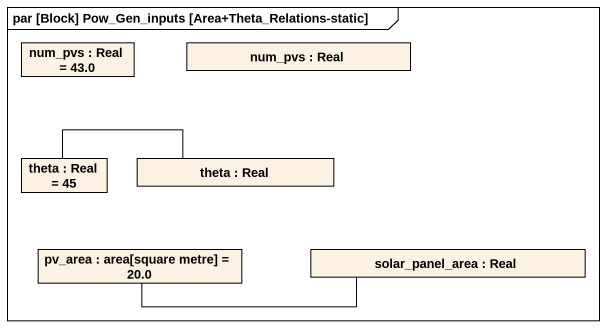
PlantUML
@startuml
mainframe par [Block] Pow_Gen_inputs [Area+Theta_Relations-static]
rectangle "num_pvs : Real = 43.0" as num_pvs
rectangle "num_pvs : Real" as num_pvs_2
rectangle "theta : Real = 45" as theta
rectangle "theta : Real" as theta_2
rectangle "pv_area : area[square metre] = 20.0" as pv_area
rectangle "solar_panel_area : Real" as solar_panel_area
theta -right- theta_2
pv_area -right- solar_panel_area
@enduml
